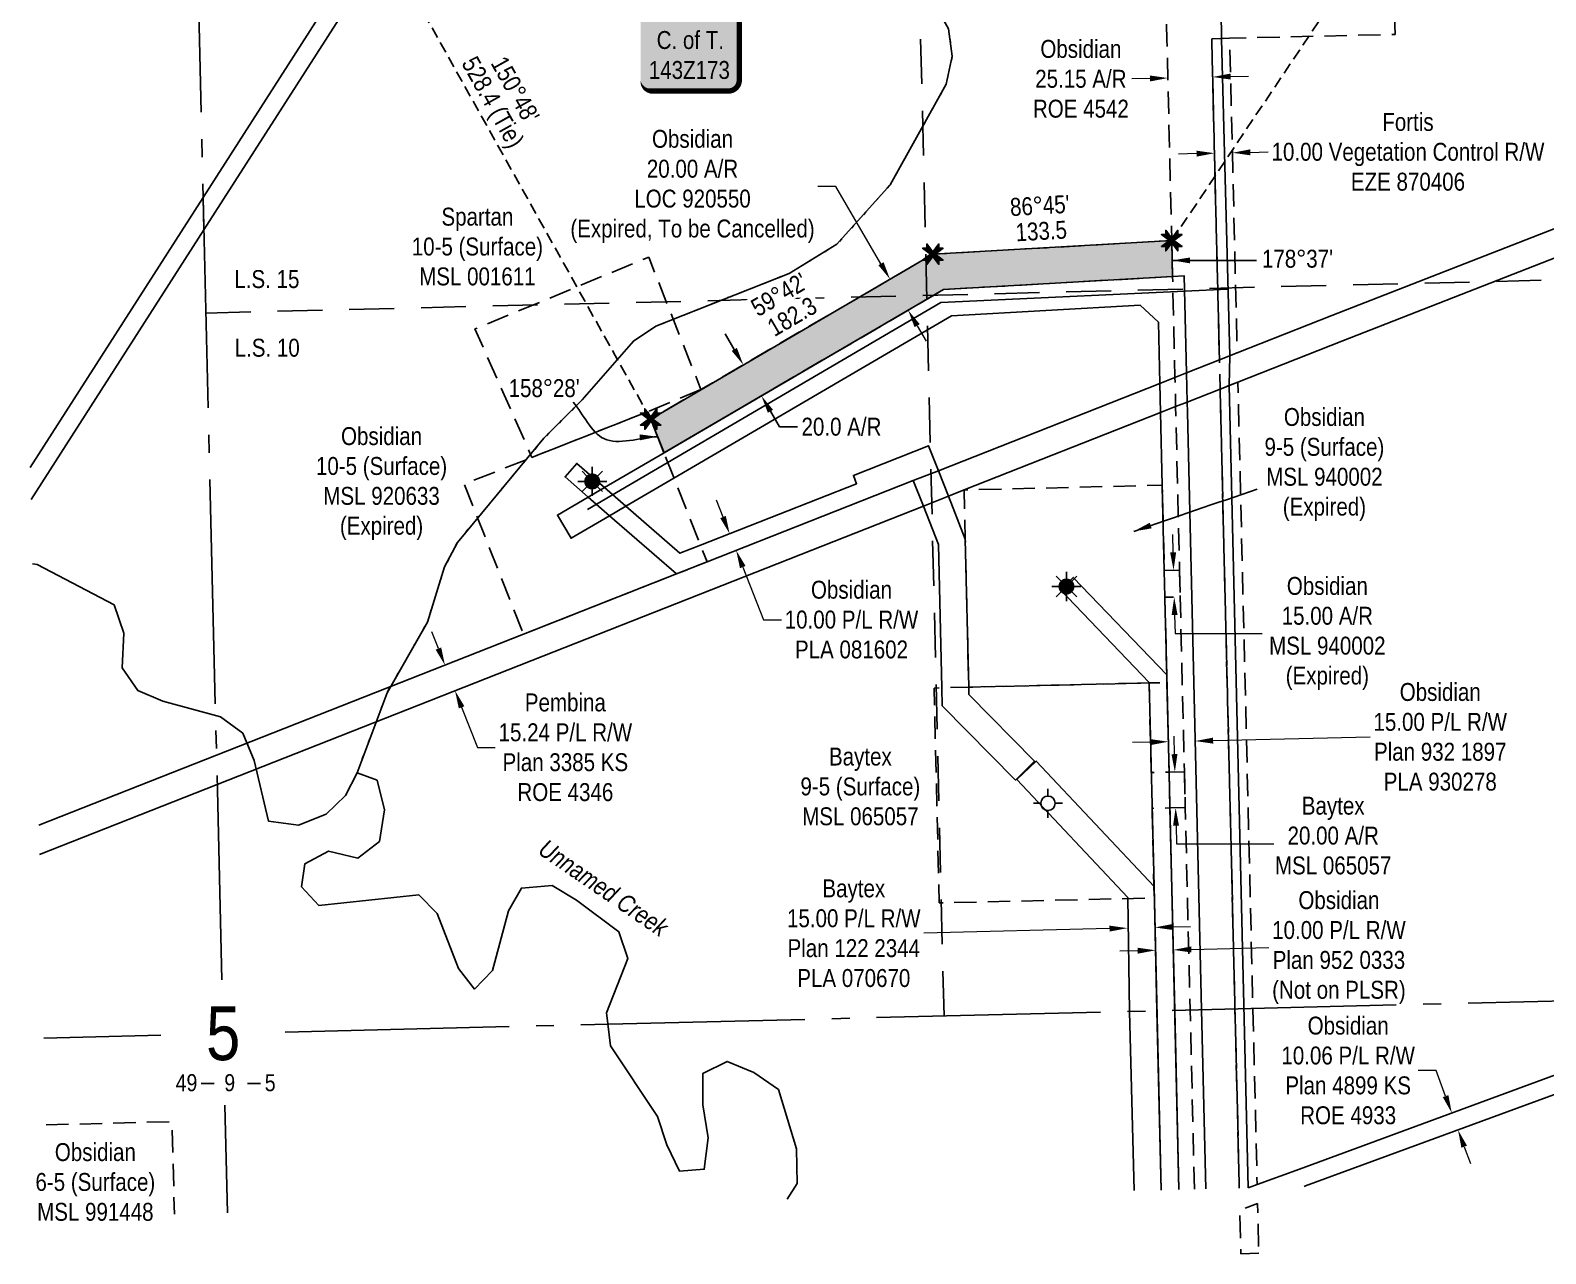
# Model space of a CAD drawing. Extents: x 614217 to 616191, y 5895747 to 5897672.
# Drawn here: x 614687 to 615532, y 5895747 to 5896429 of the extents above; entities that cross this region are included whole.
import ezdxf
from ezdxf.enums import TextEntityAlignment as Align

# ---------------------------------------------------------------- set-up
doc = ezdxf.new("R2010")
doc.units = 0
doc.header["$LTSCALE"] = 5
doc.header["$PDSIZE"] = 0.5
for name, pattern in [('foc-ACCESSROAD', [3.75, 2.5, -1.25]), ('foc-FLOWLINE', [3.75, 2.5, -1.25]), ('foc-LSD', [8, 5, -3]), ('foc-QUARTERLINE', [33, 25, -3, 2, -3]), ('foc-TIELINE', [1.875, 1.25, -0.625]), ('foc-WHEELTRACKS', [2, 0.4, -1.6])]:
    doc.linetypes.add(name, pattern=pattern)
doc.layers.get('Defpoints').update_dxf_attribs({"color": 9})
for name, color, linetype in [('10', 1, 'Continuous'), ('9', 3, 'Continuous'), ('AS-OWNER', 7, 'Continuous'), ('AS-POWER', 104, 'foc-POWER'), ('C-AR', 13, 'foc-ACCESSROAD'), ('C-RW', 13, 'Continuous'), ('C-WS', 13, 'foc-ACCESSROAD'), ('C-WS-S', 8, 'Continuous'), ('F-EZE', 190, 'foc-FLOWLINE'), ('F-RW', 190, 'Continuous'), ('F-WS', 190, 'foc-ACCESSROAD'), ('F-WS-S', 8, 'Continuous'), ('L-BD', 7, 'Continuous'), ('L-MON', 1, 'Continuous'), ('L-QSEC', 8, 'foc-QUARTERLINE'), ('L-SECLBL', 7, 'Continuous'), ('L-SECTION-LSD', 7, 'foc-LSD'), ('L-TIE', 7, 'foc-TIELINE'), ('P-PROPOSED', 10, 'Continuous'), ('P-PROPOSED-H', 21, 'Continuous'), ('P-TXT', 4, 'Continuous'), ('T-WATER', 160, 'Continuous'), ('T-WATER-P3', 160, 'foc-WHEELTRACKS')]:
    doc.layers.add(name, color=color, linetype=linetype)
for name, color, linetype, lineweight in [('C-AR-T', 13, 'Continuous', 9), ('C-RW-T', 13, 'Continuous', 9), ('C-WS-T', 13, 'Continuous', 9), ('F-AR-T', 190, 'Continuous', 9), ('F-EZE-T', 190, 'Continuous', 9), ('F-RW-T', 190, 'Continuous', 9), ('F-WS-T', 190, 'Continuous', 9)]:
    doc.layers.add(name, color=color, linetype=linetype, lineweight=lineweight)
doc.styles.add('100L', font='ARIALN.TTF', dxfattribs={"height": 11})
doc.styles.add('80', font='ARIALN.TTF', dxfattribs={"height": 10})
doc.styles.add('80CG', font='ARIALN.TTF', dxfattribs={"height": 10})
doc.styles.add('80L', font='ARIALN.TTF', dxfattribs={"height": 10})
doc.styles.add('foc-LtypeFont', font='ARIALN.TTF', dxfattribs={"height": 7.35})
doc.styles.add('SIMPLEX', font='ARIALN.TTF')
doc.styles.get("Standard").update_dxf_attribs({"font": 'ARIALN.TTF'})
doc.linetypes.add('foc-POWER', pattern='A,6,-1,["P",foc-LtypeFont,S=0.2,R=0,X=-0.625,Y=-0.75],-1.24,4', length=12.24)
doc.linetypes.add('foc-TOPO-flowdirection-NOLINE', pattern='A,0,[">",foc-LtypeFont,S=0.3,R=0,X=0,Y=-0.945],-20,[">",foc-LtypeFont,S=0.3,R=0,X=0,Y=-0.945],0', length=20)
doc.dimstyles.new('Compass 5 000', dxfattribs={"dimscale": 5, "dimtxt": 9, "dimasz": 2, "dimexe": 0.2, "dimexo": 0.0625, "dimgap": 0.5, "dimtad": 0, "dimtih": 1, "dimtoh": 1, "dimzin": 0, "dimdsep": 46, "dimtxsty": '80CG', "dimcen": 0.1, "dimse1": 1, "dimse2": 1, "dimclrd": 256, "dimclrt": 256, "dimaunit": 1, "dimadec": 4, "dimazin": 0, "dimtfac": 0.06, "dimtofl": 0, "dimtmove": 0, "dimatfit": 1, "dimfxl": 0.2, "dimtolj": 1, "dimtzin": 0, "dimlwd": -1, "dimarcsym": 0})

# ---------------------------------------------------------------- blocks, each defined once
blk = doc.blocks.new('L-SECLBL')
at = {"layer": '9', "color": 7}
for p, q in [((-5.08, -27.83), (-12.29, -27.83)), ((20.7, -27.83), (13.5, -27.83))]:
    blk.add_line(p, q, dxfattribs=at)
at = {"layer": '10', "color": 2, "style": 'SIMPLEX'}
blk.add_attdef('SEC', text='', height=30, dxfattribs=at).set_placement((0, 0), align=Align.MIDDLE)
at = {"layer": '10', "color": 5, "style": '80L'}
blk.add_attdef('TWP', text='', height=9.5, dxfattribs=at).set_placement((-14.43, -27.37), align=Align.MIDDLE_RIGHT)
blk.add_attdef('RGE', text='', height=9.5, dxfattribs=at).set_placement((3.62, -27.37), align=Align.MIDDLE_CENTER)
blk.add_attdef('MER', text='', height=9.5, dxfattribs=at).set_placement((23.17, -27.37), align=Align.MIDDLE_LEFT)
blk = doc.blocks.new('*D425')
at = {"layer": 'C-AR-T', "transparency": 16777216}
for p, q in [((615136.06, 5896341.99), (615126.06, 5896341.99)), ((615161.24, 5896298.85), (615136.06, 5896341.99)), ((615181.42, 5896264.29), (615186.47, 5896255.65))]:
    blk.add_line(p, q, dxfattribs=at)
for points in [[(615162.68, 5896299.69), (615159.8, 5896298.01), (615166.28, 5896290.22)], [(615182.86, 5896265.13), (615179.98, 5896263.45), (615176.38, 5896272.92)]]:
    blk.add_solid(points, dxfattribs=at)
at = {"layer": 'Defpoints', "color": 0, "transparency": 16777216}
for p in [(615166.28, 5896290.22), (615153.02, 5896282.47), (615163.12, 5896265.18)]:
    blk.add_point(p, dxfattribs=at)
at = {"layer": 'C-AR-T', "transparency": 16777216, "insert": (615056.12, 5896341.99), "char_height": 10, "attachment_point": 5, "style": '80CG'}
blk.add_mtext('\\A1;Obsidian\\P20.00 A/R\\PLOC 920550\\P(Expired, To be Cancelled)', dxfattribs=at)
blk = doc.blocks.new('GABD')
for p, q in [((-0.81, 0), (-1.62, 0)), ((0, 0.81), (0, 1.62)), ((1.62, 0), (0.81, 0)), ((0, -0.81), (0, -1.62))]:
    blk.add_line(p, q)
blk.add_circle((0, 0), 0.8)
blk = doc.blocks.new('GAS')
h = blk.add_hatch(color=255)
h.dxf.hatch_style = 1
edge = h.paths.add_edge_path()
edge.add_arc((0, 0), 0.9, 0, 360)
for p, q in [((-0.81, 0), (-1.62, 0)), ((-0.57, 0.57), (-1.14, 1.14)), ((0, 0.81), (0, 1.62)), ((0.57, 0.57), (1.14, 1.14)), ((1.62, 0), (0.81, 0)), ((-0.57, -0.57), (-1.14, -1.14)), ((0, -0.81), (0, -1.62)), ((1.14, -1.14), (0.57, -0.57))]:
    blk.add_line(p, q)
blk.add_circle((0, 0), 0.8)
blk = doc.blocks.new('*D427')
at = {"layer": 'Defpoints', "color": 0, "transparency": 16777216}
for p in [(615357.26, 5896360.72), (615347.44, 5896352.45), (615357.45, 5896352.69)]:
    blk.add_point(p, dxfattribs=at)
at = {"layer": 'F-EZE-T', "transparency": 16777216}
for p, q in [((615337.26, 5896360.24), (615327.26, 5896360)), ((615367.25, 5896360.96), (615377.25, 5896361.2))]:
    blk.add_line(p, q, dxfattribs=at)
for points in [[(615337.22, 5896361.91), (615337.3, 5896358.58), (615347.25, 5896360.48)], [(615367.21, 5896362.63), (615367.29, 5896359.3), (615357.26, 5896360.72)]]:
    blk.add_solid(points, dxfattribs=at)
at = {"layer": 'F-EZE-T', "transparency": 16777216, "insert": (615455.18, 5896361.2), "char_height": 10, "attachment_point": 5, "style": '80CG'}
blk.add_mtext('\\A1;Fortis\\P10.00 Vegetation Control R/W\\PEZE 870406', dxfattribs=at)
blk = doc.blocks.new('*D429')
at = {"layer": 'Defpoints', "color": 0, "transparency": 16777216}
for p in [(615298.69, 5895928.26), (615299.22, 5895907.67), (615314.5, 5895908.06)]:
    blk.add_point(p, dxfattribs=at)
at = {"layer": 'F-RW-T', "transparency": 16777216}
for p, q in [((615288.7, 5895928.01), (615185.17, 5895925.37)), ((615323.97, 5895928.91), (615333.97, 5895929.16))]:
    blk.add_line(p, q, dxfattribs=at)
for points in [[(615288.65, 5895929.67), (615288.74, 5895926.34), (615298.69, 5895928.26)], [(615323.93, 5895930.57), (615324.02, 5895927.24), (615313.98, 5895928.65)]]:
    blk.add_solid(points, dxfattribs=at)
at = {"layer": 'F-RW-T', "transparency": 16777216, "insert": (615146.08, 5895925.37), "char_height": 10, "attachment_point": 5, "style": '80CG'}
blk.add_mtext('\\A1;Baytex\\P15.00 P/L R/W\\PPlan 122 2344\\PPLA 070670', dxfattribs=at)
blk = doc.blocks.new('*D431')
at = {"layer": 'C-RW-T', "transparency": 16777216}
for p, q in [((615073.15, 5896157.56), (615069.49, 5896166.87)), ((615084.14, 5896129.64), (615095.7, 5896100.29)), ((615095.7, 5896100.29), (615105.7, 5896100.29))]:
    blk.add_line(p, q, dxfattribs=at)
for points in [[(615074.7, 5896158.17), (615071.6, 5896156.95), (615076.81, 5896148.26)], [(615085.69, 5896130.25), (615082.59, 5896129.03), (615080.48, 5896138.95)]]:
    blk.add_solid(points, dxfattribs=at)
at = {"layer": 'Defpoints', "color": 0, "transparency": 16777216}
for p in [(615107.98, 5896160.53), (615111.65, 5896151.22), (615080.48, 5896138.95)]:
    blk.add_point(p, dxfattribs=at)
at = {"layer": 'C-RW-T', "transparency": 16777216, "insert": (615144.79, 5896100.29), "char_height": 10, "attachment_point": 5, "style": '80CG'}
blk.add_mtext('\\A1;Obsidian\\P10.00 P/L R/W\\PPLA 081602', dxfattribs=at)
blk = doc.blocks.new('*D432')
at = {"layer": 'Defpoints', "color": 0, "transparency": 16777216}
for p in [(614923.64, 5896060.72), (614865.24, 5896054.08), (614870.83, 5896039.9)]:
    blk.add_point(p, dxfattribs=at)
at = {"layer": 'F-RW-T', "transparency": 16777216}
for p, q in [((614914.39, 5896084.2), (614910.72, 5896093.51)), ((614927.31, 5896051.42), (614936.12, 5896029.08)), ((614936.12, 5896029.08), (614946.12, 5896029.08))]:
    blk.add_line(p, q, dxfattribs=at)
for points in [[(614915.94, 5896084.81), (614912.84, 5896083.59), (614918.06, 5896074.9)], [(614928.86, 5896052.03), (614925.76, 5896050.8), (614923.64, 5896060.72)]]:
    blk.add_solid(points, dxfattribs=at)
at = {"layer": 'F-RW-T', "transparency": 16777216, "insert": (614985.2, 5896029.08), "char_height": 10, "attachment_point": 5, "style": '80CG'}
blk.add_mtext('\\A1;Pembina\\P15.24 P/L R/W\\PPlan 3385 KS\\PROE 4346', dxfattribs=at)
blk = doc.blocks.new('*D433')
at = {"layer": 'C-WS-T', "transparency": 16777216}
for p, q in [((615311.24, 5896402.16), (615301.24, 5896401.92)), ((615356.23, 5896403.24), (615366.23, 5896403.48))]:
    blk.add_line(p, q, dxfattribs=at)
for points in [[(615311.2, 5896403.83), (615311.28, 5896400.5), (615321.23, 5896402.4)], [(615356.19, 5896404.9), (615356.27, 5896401.57), (615346.23, 5896403)]]:
    blk.add_solid(points, dxfattribs=at)
at = {"layer": 'Defpoints', "color": 0, "transparency": 16777216}
for p in [(615321.2, 5896403.92), (615321.23, 5896402.4), (615346.2, 5896404.52)]:
    blk.add_point(p, dxfattribs=at)
at = {"layer": 'C-WS-T', "transparency": 16777216, "insert": (615272.74, 5896401.92), "char_height": 10, "attachment_point": 5, "style": '80CG'}
blk.add_mtext('\\A1;Obsidian\\P25.15 A/R\\PROE 4542', dxfattribs=at)
blk = doc.blocks.new('*D434')
at = {"layer": 'C-WS-T', "transparency": 16777216}
for p, q in [((615470.92, 5895848.83), (615460.92, 5895848.83)), ((615476.17, 5895834.55), (615470.92, 5895848.83)), ((615486.54, 5895806.34), (615489.99, 5895796.96))]:
    blk.add_line(p, q, dxfattribs=at)
for points in [[(615477.73, 5895835.13), (615474.61, 5895833.98), (615479.62, 5895825.17)], [(615488.11, 5895806.92), (615484.98, 5895805.77), (615483.09, 5895815.73)]]:
    blk.add_solid(points, dxfattribs=at)
at = {"layer": 'Defpoints', "color": 0, "transparency": 16777216}
for p in [(615493.35, 5895830.22), (615479.62, 5895825.17), (615496.82, 5895820.78)]:
    blk.add_point(p, dxfattribs=at)
at = {"layer": 'C-WS-T', "transparency": 16777216, "insert": (615421.83, 5895848.83), "char_height": 10, "attachment_point": 5, "style": '80CG'}
blk.add_mtext('\\A1;Obsidian\\P10.06 P/L R/W\\PPlan 4899 KS\\PROE 4933', dxfattribs=at)
blk = doc.blocks.new('*D438')
at = {"layer": 'C-RW-T', "transparency": 16777216}
for p, q in [((615311.52, 5896032.02), (615301.52, 5896031.78)), ((615346.51, 5896032.84), (615434.09, 5896034.91))]:
    blk.add_line(p, q, dxfattribs=at)
for points in [[(615311.48, 5896033.68), (615311.56, 5896030.35), (615321.51, 5896032.25)], [(615346.47, 5896034.51), (615346.54, 5896031.18), (615336.51, 5896032.61)]]:
    blk.add_solid(points, dxfattribs=at)
at = {"layer": 'Defpoints', "color": 0, "transparency": 16777216}
for p in [(615321.2, 5896045.45), (615336.2, 5896045.8), (615336.51, 5896032.61)]:
    blk.add_point(p, dxfattribs=at)
at = {"layer": 'C-RW-T', "transparency": 16777216, "insert": (615473.18, 5896034.91), "char_height": 10, "attachment_point": 5, "style": '80CG'}
blk.add_mtext('\\A1;Obsidian\\P15.00 P/L R/W\\PPlan 932 1897\\PPLA 930278', dxfattribs=at)
blk = doc.blocks.new('TEMP')
h = blk.add_hatch(color=255)
h.dxf.hatch_style = 1
h.paths.add_polyline_path([(0, 0.25), (-0.67, 1.15), (-0.67, 0.67), (-1.15, 0.67), (-0.25, 0), (-1.15, -0.67), (-0.67, -0.67), (-0.67, -1.15), (0, -0.25), (0.67, -1.15), (0.67, -0.67), (1.15, -0.67), (0.25, 0), (1.15, 0.67), (0.67, 0.67), (0.67, 1.15)])
h.paths.add_polyline_path([(0.57, 0.85), (0.57, 0.57), (0.85, 0.57), (0.08, 0), (0.85, -0.57), (0.57, -0.57), (0.57, -0.85), (0, -0.08), (-0.57, -0.85), (-0.57, -0.57), (-0.85, -0.57), (-0.08, 0), (-0.85, 0.57), (-0.57, 0.57), (-0.57, 0.85), (0, 0.08)], flags=16)
h = blk.add_hatch(color=1)
h.dxf.hatch_style = 1
h.paths.add_polyline_path([(0, 0.08), (-0.57, 0.85), (-0.57, 0.57), (-0.85, 0.57), (-0.08, 0), (-0.85, -0.57), (-0.57, -0.57), (-0.57, -0.85), (0, -0.08), (0.57, -0.85), (0.57, -0.57), (0.85, -0.57), (0.08, 0), (0.85, 0.57), (0.57, 0.57), (0.57, 0.85)])
at = {"color": 1}
for p, q in [((-0.08, 0), (0.08, 0)), ((0, 0.08), (0, -0.08))]:
    blk.add_line(p, q, dxfattribs=at)
at = {"color": 255, "flags": 128}
blk.add_lwpolyline([(-0.25, 0), (-1.15, 0.67), (-0.67, 0.67), (-0.67, 1.15), (0, 0.25), (0.67, 1.15), (0.67, 0.67), (1.15, 0.67), (0.25, 0), (1.15, -0.67), (0.67, -0.67), (0.67, -1.15), (0, -0.25), (-0.67, -1.15), (-0.67, -0.67), (-1.15, -0.67)], close=True, dxfattribs=at)
at = {"color": 1, "flags": 128}
blk.add_lwpolyline([(-0.08, 0), (-0.85, 0.57), (-0.57, 0.57), (-0.57, 0.85), (0, 0.08), (0.57, 0.85), (0.57, 0.57), (0.85, 0.57), (0.08, 0), (0.85, -0.57), (0.57, -0.57), (0.57, -0.85), (0, -0.08), (-0.57, -0.85), (-0.57, -0.57), (-0.85, -0.57)], close=True, dxfattribs=at)
blk = doc.blocks.new('*D439')
at = {"layer": 'Defpoints', "color": 0, "transparency": 16777216}
for p in [(615084.78, 5896242.59), (615094.56, 5896225.15), (615094.87, 5896225.33)]:
    blk.add_point(p, dxfattribs=at)
at = {"layer": 'P-TXT', "transparency": 16777216}
for p, q in [((615079.43, 5896251.04), (615074.38, 5896259.68)), ((615099.6, 5896216.51), (615104.65, 5896207.88)), ((615104.65, 5896207.88), (615114.65, 5896207.88))]:
    blk.add_line(p, q, dxfattribs=at)
for points in [[(615080.87, 5896251.88), (615077.99, 5896250.2), (615084.47, 5896242.41)], [(615101.04, 5896217.35), (615098.16, 5896215.67), (615094.56, 5896225.15)]]:
    blk.add_solid(points, dxfattribs=at)
at = {"layer": 'P-TXT', "transparency": 16777216, "insert": (615139.2, 5896207.88), "char_height": 10, "attachment_point": 5, "style": '80CG'}
blk.add_mtext('\\A1;20.0 A/R', dxfattribs=at)
blk = doc.blocks.new('*D440')
at = {"layer": 'C-RW-T', "transparency": 16777216}
for p, q in [((615304.41, 5895915.67), (615294.41, 5895915.44)), ((615334.31, 5895916.37), (615377.59, 5895917.38))]:
    blk.add_line(p, q, dxfattribs=at)
for points in [[(615304.37, 5895917.34), (615304.45, 5895914.01), (615314.41, 5895915.91)], [(615334.27, 5895918.04), (615334.35, 5895914.7), (615324.31, 5895916.14)]]:
    blk.add_solid(points, dxfattribs=at)
at = {"layer": 'Defpoints', "color": 0, "transparency": 16777216}
for p in [(615324.31, 5895916.14), (615314.63, 5895906.42), (615324.53, 5895906.65)]:
    blk.add_point(p, dxfattribs=at)
at = {"layer": 'C-RW-T', "transparency": 16777216, "insert": (615416.67, 5895917.38), "char_height": 10, "attachment_point": 5, "style": '80CG'}
blk.add_mtext('\\A1;Obsidian\\P10.00 P/L R/W\\PPlan 952 0333\\P(Not on PLSR)', dxfattribs=at)
blk = doc.blocks.new('*U455')
h = blk.add_hatch(color=255)
edge = h.paths.add_edge_path()
edge.add_line((-21.5, -28.5), (21.5, -28.5))
edge.add_arc((21.5, -22.5), 6, 270, 360)
edge.add_line((27.5, -22.5), (27.5, 21))
edge.add_arc((21.5, 21), 6, 0, 90)
edge.add_line((21.5, 27), (-21.5, 27))
edge.add_arc((-21.5, 21), 6, 90, 180)
edge.add_line((-27.5, 21), (-27.5, -22.5))
edge.add_arc((-21.5, -22.5), 6, 180, 270)
at = {"color": 14, "flags": 128}
blk.add_lwpolyline([(-21.5, -28.5, 3, 3, 0), (21.5, -28.5, 3, 3, 0.414214), (27.5, -22.5, 3, 3, 0), (27.5, 21, 3, 0, 0.414214), (21.5, 27, 0, 0, 0), (-21.5, 27, 0, 0, 0.414214), (-27.5, 21, 0, 0, 0), (-27.5, -22.5, 0, 3, 0.414214)], format="xyseb", close=True, dxfattribs=at)
at = {"color": 14, "style": '80'}
blk.add_attdef('ENTER_TEXT_001', (-26.85, -4.92), '', height=10, dxfattribs=at)

msp = doc.modelspace()

# ---------------------------------------------------------------- hatches: boundary and pattern name
at = {"layer": 'P-PROPOSED-H'}
h = msp.add_hatch(color=256, dxfattribs=at)
h.dxf.hatch_style = 1
h.paths.add_polyline_path([(615323.882, 5896291.729), (615323.401, 5896311.726), (615190.175, 5896304.167), (615032.79, 5896212.212), (615040.215, 5896193.396), (615196.109, 5896284.479)])

# ---------------------------------------------------------------- linework, layer by layer
at = {"layer": 'AS-POWER', "flags": 128}
for points in [[(615366.001, 5895783.395), (615355.488, 5896230.939), (615355.738, 5896247.412), (615351.114, 5896424.311), (615349.711, 5896547.96), (615372.918, 5896662.942)], [(614997.566, 5896161.803), (615194.601, 5896277.28), (615354.766, 5896284.593)]]:
    msp.add_lwpolyline(points, dxfattribs=at)
at = {"layer": 'C-AR', "flags": 128}
msp.add_lwpolyline([(615323.882, 5896291.71), (615196.114, 5896284.46), (615040.223, 5896193.377), (615032.79, 5896212.212), (615060.825, 5896228.647), (615190.175, 5896304.167), (615323.401, 5896311.726), (615323.882, 5896291.71)], close=True, dxfattribs=at)
at = {"layer": 'C-RW'}
for points in [[(614686.759, 5896185.211), (614783.177, 5896335.725), (614983.504, 5896648.443), (614990.017, 5896658.61), (614998.561, 5896671.948), (614999.442, 5896673.322), (615002.977, 5896678.842), (615011.561, 5896692.285), (615012.431, 5896693.648), (615023.284, 5896710.644), (615067.873, 5896780.478)], [(615079.992, 5896780.776), (615031.752, 5896705.226), (615024.548, 5896693.946), (615023.678, 5896692.582), (615015.094, 5896679.138), (615011.543, 5896673.607), (615010.672, 5896672.245), (615002.144, 5896658.906), (614995.631, 5896648.739), (614783.608, 5896317.76), (614687.19, 5896167.245)], [(614686.759, 5896185.211), (614783.177, 5896335.725), (614783.608, 5896317.76), (614687.19, 5896167.245)], [(615327.418, 5895782.45), (615325.057, 5895882.406), (615322.391, 5895995.286), (615321.919, 5896015.253), (615320.731, 5896065.253), (615320.637, 5896069.215), (615319.63, 5896111.868), (615319.609, 5896112.775), (615319.255, 5896127.779), (615318.154, 5896174.394), (615318.133, 5896175.301), (615317.18, 5896215.839), (615316.798, 5896232.063), (615315.99, 5896266.244), (615305.781, 5896275.665), (615200.564, 5896269.695), (615045.792, 5896179.265), (615018.963, 5896163.59), (615009.844, 5896158.262), (614988.345, 5896145.702), (614980.782, 5896158.648), (614997.912, 5896168.656), (615007.031, 5896173.984), (615040.223, 5896193.376), (615196.114, 5896284.46), (615323.882, 5896291.71), (615330.378, 5896292.079), (615331.657, 5896237.92), (615332.041, 5896221.697), (615332.173, 5896216.097), (615340.048, 5895882.774), (615342.409, 5895782.817)], [(615317.478, 5895782.206), (615313.594, 5895951.513), (615310.915, 5896065.258), (615261.283, 5896116.943), (615268.491, 5896123.865), (615320.743, 5896069.451), (615327.422, 5895782.45)], [(615366.041, 5895783.396), (615371.048, 5895785.238), (615394.608, 5895793.902), (615598.955, 5895869.049), (615599.209, 5895858.429), (615398.038, 5895784.45), (615397.248, 5895784.16)]]:
    msp.add_lwpolyline(points, dxfattribs=at)
for points in [[(614995.631, 5896648.739), (614783.609, 5896317.76), (614783.177, 5896335.725), (614983.504, 5896648.443), (614990.017, 5896658.61), (614998.561, 5896671.948), (614999.442, 5896673.322), (615002.977, 5896678.842), (615015.094, 5896679.138), (615011.543, 5896673.607), (615010.672, 5896672.245), (615002.144, 5896658.906), (614995.631, 5896648.739)], [(615193.247, 5896183.357), (615198.831, 5896169.183), (615208.25, 5896145.273), (615210.188, 5896062.652), (615210.305, 5896058.499), (615246.914, 5896021.335), (615236.221, 5896010.802), (615195.44, 5896052.2), (615195.201, 5896062.3), (615193.307, 5896142.251), (615184.867, 5896163.679), (615179.284, 5896177.852), (615064.226, 5896132.548), (615047.105, 5896125.801), (615009.844, 5896158.262), (614997.912, 5896168.656), (614984.998, 5896179.907), (614991.571, 5896187.452), (615007.031, 5896173.984), (615018.963, 5896163.59), (615049.095, 5896137.339), (615060.556, 5896141.852), (615147.667, 5896176.157), (615145.836, 5896180.813), (615187.748, 5896197.317), (615193.247, 5896183.357)]]:
    msp.add_lwpolyline(points, close=True, dxfattribs=at)
at = {"layer": 'C-WS', "flags": 128}
for points in [[(615336.086, 5895782.662), (615333.678, 5895882.617), (615330.96, 5895995.473), (615330.483, 5896015.422), (615328.144, 5896112.976), (615327.785, 5896127.98), (615325.609, 5896219.161), (615325.226, 5896235.39), (615323.882, 5896291.71), (615323.401, 5896311.726), (615320.726, 5896423.719), (615319.837, 5896460.798), (615317.675, 5896550.977), (615323.718, 5896551.121), (615343.589, 5896551.598), (615355.897, 5896551.893), (615444.933, 5896554.027), (615447.983, 5896426.769), (615355.725, 5896424.558), (615345.722, 5896424.318), (615350.017, 5896245.157), (615350.405, 5896228.936), (615358.69, 5895883.23), (615361.095, 5895783.275)], [(614695.554, 5895818.532), (614765.816, 5895820.332), (614767.119, 5895768.728)]]:
    msp.add_lwpolyline(points, dxfattribs=at)
for points in [[(615047.105, 5896125.801), (614961.845, 5896092.169), (614928.791, 5896175.917), (614966.568, 5896190.827), (615031.168, 5896216.321), (615032.79, 5896212.212), (615040.223, 5896193.377), (615045.792, 5896179.265), (615060.556, 5896141.852), (615064.226, 5896132.548), (615047.105, 5896125.801)], [(615327.785, 5896127.98), (615328.144, 5896112.976), (615319.601, 5896112.774), (615319.622, 5896111.867), (615320.63, 5896069.215), (615320.724, 5896065.253), (615310.813, 5896065.019), (615210.188, 5896062.652), (615208.25, 5896145.273), (615207.575, 5896172.639), (615318.124, 5896175.301), (615318.145, 5896174.394), (615319.246, 5896127.779), (615327.785, 5896127.98)]]:
    msp.add_lwpolyline(points, close=True, dxfattribs=at)
at = {"layer": 'C-WS-T'}
msp.add_line((615324.194, 5896137.895), (615323.958, 5896147.888), dxfattribs=at)
msp.add_lwpolyline([(615325.021, 5896102.904), (615325.264, 5896092.646), (615373.882, 5896092.646)], dxfattribs=at)
for points in [[(615325.86, 5896137.934), (615322.529, 5896137.855), (615324.431, 5896127.901)], [(615326.687, 5896102.943), (615323.356, 5896102.864), (615324.785, 5896112.897)]]:
    msp.add_solid(points, dxfattribs=at)
at = {"layer": 'F-AR-T'}
msp.add_line((615324.947, 5896025.308), (615324.73, 5896035.302), dxfattribs=at)
msp.add_lwpolyline([(615325.814, 5895985.362), (615326.031, 5895975.368), (615380.327, 5895975.368)], dxfattribs=at)
for points in [[(615326.612, 5896025.345), (615323.281, 5896025.272), (615325.164, 5896015.315)], [(615327.48, 5895985.398), (615324.149, 5895985.326), (615325.597, 5895995.356)]]:
    msp.add_solid(points, dxfattribs=at)
at = {"layer": 'F-EZE', "flags": 128}
for points in [[(615359.932, 5896249.065), (615350.017, 5896245.157), (615345.722, 5896424.318), (615355.725, 5896424.558), (615359.932, 5896249.065)], [(615371.967, 5895746.921), (615361.963, 5895746.682), (615361.381, 5895770.97), (615371.302, 5895774.619), (615371.967, 5895746.921)]]:
    msp.add_lwpolyline(points, close=True, dxfattribs=at)
msp.add_lwpolyline([(615361.093, 5895783.274), (615358.69, 5895883.231), (615350.405, 5896228.936), (615360.321, 5896232.843), (615368.694, 5895883.476), (615371.048, 5895785.238), (615366.04, 5895783.396)], dxfattribs=at)
at = {"layer": 'F-RW'}
for points in [[(614691.546, 5895985.612), (614790.638, 5896024.67), (614961.845, 5896092.169), (615047.105, 5896125.801), (615064.226, 5896132.548), (615179.284, 5896177.852), (615193.247, 5896183.357), (615316.798, 5896232.063), (615325.226, 5896235.39), (615331.657, 5896237.92), (615350.017, 5896245.157), (615359.932, 5896249.065), (615412.8, 5896269.903), (615587.713, 5896338.132)], [(615588.101, 5896321.931), (615418.363, 5896255.721), (615360.321, 5896232.843), (615350.405, 5896228.936), (615332.041, 5896221.697), (615325.609, 5896219.161), (615317.18, 5896215.839), (615207.575, 5896172.639), (615198.831, 5896169.183), (615184.867, 5896163.679), (614791.027, 5896008.449), (614691.935, 5895969.391)], [(615302.425, 5895781.838), (615299.878, 5895881.788), (615298.848, 5895945.356), (615237.005, 5896011.235), (615247.875, 5896021.454), (615313.594, 5895951.513), (615315.119, 5895882.162), (615317.472, 5895782.206)]]:
    msp.add_lwpolyline(points, dxfattribs=at)
at = {"layer": 'F-WS', "flags": 128}
for points in [[(615060.825, 5896228.647), (615031.168, 5896216.321), (614966.568, 5896190.827), (614934.795, 5896262.438), (615031.673, 5896302.539), (615060.825, 5896228.647)], [(615330.483, 5896015.422), (615330.96, 5895995.473), (615322.391, 5895995.286), (615312.451, 5895995.071), (615313.621, 5895945.095), (615292.793, 5895944.609), (615193.696, 5895942.295), (615190.878, 5896062.198), (615195.201, 5896062.3), (615210.188, 5896062.652), (615310.813, 5896065.019), (615311.983, 5896015.058), (615321.919, 5896015.253), (615330.483, 5896015.422)]]:
    msp.add_lwpolyline(points, close=True, dxfattribs=at)
at = {"layer": 'L-QSEC'}
for p, q in [((614775.081, 5896673.264), (614793.642, 5895899.416)), ((614828.87, 5895870.269), (615598.474, 5895889.117)), ((614694.392, 5895866.975), (614759.608, 5895868.572)), ((614795.32, 5895829.437), (614796.759, 5895769.454))]:
    msp.add_line(p, q, dxfattribs=at)
at = {"layer": 'L-SECTION-LSD'}
for p, q in [((615196.417, 5895879.27), (615177.144, 5896683.128)), ((614784.721, 5896271.344), (615588.84, 5896291.055))]:
    msp.add_line(p, q, dxfattribs=at)
at = {"layer": 'L-TIE'}
for p, q in [((615323.401, 5896311.726), (615579.207, 5896692.992)), ((615032.79, 5896212.212), (614775.081, 5896673.264))]:
    msp.add_line(p, q, dxfattribs=at)
at = {"layer": 'P-PROPOSED', "flags": 128}
msp.add_lwpolyline([(615323.882, 5896291.729), (615323.401, 5896311.726), (615190.175, 5896304.167), (615032.79, 5896212.212), (615040.215, 5896193.396), (615196.109, 5896284.479)], close=True, dxfattribs=at)
at = {"layer": 'T-WATER', "flags": 128}
for points in [[(614688.05, 5896131.362), (614690.671, 5896131.047), (614733.442, 5896108.582), (614738.846, 5896092.777), (614737.918, 5896073.508), (614746.686, 5896060.837), (614760.618, 5896054.931), (614792.923, 5896046.16), (614805.342, 5896036.991), (614811.623, 5896021.745), (614819.699, 5895987.847), (614836.442, 5895985.655), (614851.868, 5895991.882), (614862.584, 5896002.32), (614869.01, 5896014.839)], [(614869.01, 5896014.839), (614880.208, 5896010.755), (614884.382, 5895994.258), (614881.559, 5895976.662), (614869.502, 5895967.255), (614853.006, 5895971.186), (614839.927, 5895964.131), (614838.039, 5895951.27), (614847.753, 5895940.89), (614903.453, 5895946.919), (614913.767, 5895936.377), (614925.558, 5895905.807), (614934.532, 5895894.273), (614944.596, 5895904.633), (614953.455, 5895937.891), (614960.71, 5895950.611), (614977.766, 5895952), (614991.465, 5895943.882), (615015.032, 5895926.221), (615020.112, 5895911.358), (615008.066, 5895881.103), (615010.391, 5895862.645), (615036.676, 5895823.263), (615041.726, 5895807.384), (615048.944, 5895792.702), (615062.674, 5895793.76), (615064.902, 5895811.338), (615061.806, 5895829.654), (615061.891, 5895847.23), (615075.517, 5895853.879), (615090.349, 5895847.758), (615104.15, 5895838.211), (615114.106, 5895805.205), (615114.49, 5895785.915), (615108.921, 5895777.099)]]:
    msp.add_lwpolyline(points, dxfattribs=at)
at = {"layer": 'T-WATER', "linetype": 'foc-TOPO-flowdirection-NOLINE', "flags": 128}
for points in [[(614688.05, 5896131.362), (614690.671, 5896131.047), (614733.442, 5896108.582), (614738.846, 5896092.777), (614737.918, 5896073.508), (614746.686, 5896060.837), (614760.618, 5896054.931), (614792.923, 5896046.16), (614805.342, 5896036.991), (614811.623, 5896021.745), (614819.699, 5895987.847), (614836.442, 5895985.655), (614851.868, 5895991.882), (614862.584, 5896002.32), (614869.01, 5896014.839)], [(614869.01, 5896014.839), (614880.208, 5896010.755), (614884.382, 5895994.258), (614881.559, 5895976.662), (614869.502, 5895967.255), (614853.006, 5895971.186), (614839.927, 5895964.131), (614838.039, 5895951.27), (614847.753, 5895940.89), (614903.453, 5895946.919), (614913.767, 5895936.377), (614925.558, 5895905.807), (614934.532, 5895894.273), (614944.596, 5895904.633), (614953.455, 5895937.891), (614960.71, 5895950.611), (614977.766, 5895952), (614991.465, 5895943.882), (615015.032, 5895926.221), (615020.112, 5895911.358), (615008.066, 5895881.103), (615010.391, 5895862.645), (615036.676, 5895823.263), (615041.726, 5895807.384), (615048.944, 5895792.702), (615062.674, 5895793.76), (615064.902, 5895811.338), (615061.806, 5895829.654), (615061.891, 5895847.23), (615075.517, 5895853.879), (615090.349, 5895847.758), (615104.15, 5895838.211), (615114.106, 5895805.205), (615114.49, 5895785.915), (615108.921, 5895777.099)]]:
    msp.add_lwpolyline(points, dxfattribs=at)
at = {"layer": 'T-WATER-P3', "linetype": 'foc-TOPO-flowdirection-NOLINE', "flags": 128}
msp.add_lwpolyline([(615192.692, 5896783.541), (615190.531, 5896772.667), (615172.94, 5896707.824), (615171.698, 5896668.711), (615167.272, 5896632.484), (615168.59, 5896613.818), (615178.923, 5896580.165), (615181.142, 5896561.228), (615174.109, 5896508.187), (615174.962, 5896489.15), (615178.494, 5896472.155), (615184.008, 5896456.709), (615198.909, 5896429.802), (615201.02, 5896414.614), (615197.661, 5896399.029), (615166.414, 5896342.899), (615136.703, 5896309.689), (615110.074, 5896293.425), (615035.576, 5896263.976), (615023.133, 5896255.572), (614994.539, 5896222.872), (614973.241, 5896201.461), (614924.953, 5896143.406), (614917.846, 5896129.736), (614908.318, 5896098.96), (614885.757, 5896059.584), (614869.01, 5896014.839)], dxfattribs=at)
at = {"layer": 'T-WATER-P3', "flags": 128}
msp.add_lwpolyline([(615192.692, 5896783.541), (615190.531, 5896772.667), (615172.94, 5896707.824), (615171.698, 5896668.711), (615167.272, 5896632.484), (615168.59, 5896613.818), (615178.923, 5896580.165), (615181.142, 5896561.228), (615174.109, 5896508.187), (615174.962, 5896489.15), (615178.494, 5896472.155), (615184.008, 5896456.709), (615198.909, 5896429.802), (615201.02, 5896414.614), (615197.661, 5896399.029), (615166.414, 5896342.899), (615136.703, 5896309.689), (615110.074, 5896293.425), (615035.576, 5896263.976), (615023.133, 5896255.572), (614994.539, 5896222.872), (614973.241, 5896201.461), (614924.953, 5896143.406), (614917.846, 5896129.736), (614908.318, 5896098.96), (614885.757, 5896059.584), (614869.01, 5896014.839)], dxfattribs=at)

# ---------------------------------------------------------------- block references
at = {"layer": 'AS-OWNER'}
ref = msp.add_blockref('*U455', (615054.695, 5896423.684), dxfattribs=dict(at, xscale=0.999995048098221, yscale=0.999995048098221, zscale=0.999995048098221))
ref.add_attrib('ENTER_TEXT_001', 'CROWN', (615032.635, 5896435.457), dxfattribs={"layer": '0', "color": 14, "height": 10, "style": '80'})
ref.add_attrib('ENTER_TEXT_002', 'C. of T.', (615036.131, 5896418.613), dxfattribs={"layer": '0', "color": 14, "height": 10, "style": '80'})
ref.add_attrib('ENTER_TEXT_003', '143Z173', (615031.741, 5896401.905), dxfattribs={"layer": '0', "color": 14, "height": 10, "style": '80'})
at = {"layer": 'C-WS-S', "xscale": 4.998104999999993, "yscale": 4.998104999999993, "zscale": 4.998104999999993}
for p in [(615000.177, 5896177.403), (615264.692, 5896118.805)]:
    msp.add_blockref('GAS', p, dxfattribs=at)
at = {"layer": 'F-WS-S', "xscale": 4.998104999999993, "yscale": 4.998104999999993, "zscale": 4.998104999999993}
msp.add_blockref('GABD', (615254.391, 5895997.909), dxfattribs=at)
at = {"layer": 'L-MON', "xscale": 4.998104999999996, "yscale": 4.998104999999996, "zscale": 4.998104999999996}
for p in [(615323.401, 5896311.726), (615190.175, 5896304.167), (615032.79, 5896212.212)]:
    msp.add_blockref('TEMP', p, dxfattribs=at)
at = {"layer": 'L-SECLBL', "color": 3}
msp.add_blockref('L-SECLBL', (614794.361, 5895869.423), dxfattribs=at).add_auto_attribs({'SEC': '5', 'TWP': '49', 'RGE': '9', 'MER': '5'})

# ---------------------------------------------------------------- texts
at = {"layer": 'C-WS-T', "char_height": 9.99621, "attachment_point": 5, "style": '80CG'}
for s, insert in [('\\A1;Obsidian\\P9-5 (Surface)\\PMSL 940002\\P(Expired)', (615408.572, 5896186.864)), ('\\A1;Obsidian\\P10-5 (Surface)\\PMSL 920633\\P(Expired)', (614882.676, 5896176.194)), ('\\A1;Obsidian\\P15.00 A/R\\PMSL 940002\\P(Expired)', (615410.208, 5896092.646)), ('\\A1;Obsidian\\P6-5 (Surface)\\PMSL 991448', (614723.035, 5895786.625))]:
    msp.add_mtext(s, dxfattribs=dict(at, insert=insert))
at = {"layer": 'F-AR-T', "insert": (615413.475, 5895979.832), "char_height": 9.9962, "attachment_point": 5, "style": '80CG'}
msp.add_mtext('\\A1;Baytex\\P20.00 A/R\\PMSL 065057', dxfattribs=at)
at = {"layer": 'F-WS-T', "char_height": 9.99621, "attachment_point": 5, "style": '80CG'}
for s, insert in [('\\A1;Spartan\\P10-5 (Surface)\\PMSL 001611', (614936.129, 5896308.358)), ('\\A1;Baytex\\P9-5 (Surface)\\PMSL 065057', (615149.742, 5896007.233))]:
    msp.add_mtext(s, dxfattribs=dict(at, insert=insert))
at = {"layer": 'L-BD'}
for s, height, rotation, p in [('528.4 (Tie)', 9.99621, 299.2034, (614944.862, 5896388.983)), ("150%%d48'", 9.9962, 299.2034, (614957.296, 5896395.933)), ("86%%d45'", 9.9962, 3.247367, (615249.822, 5896331.33)), ('133.5', 9.9962, 3.247367, (615250.629, 5896317.109))]:
    msp.add_text(s, height=height, rotation=rotation, dxfattribs=at).set_placement(p, align=Align.MIDDLE_CENTER)
at = {"layer": 'L-BD', "style": '80L'}
for s, p in [("178°37'", (615393.572, 5896301.64)), ("158°28'", (614973.374, 5896229.466))]:
    msp.add_text(s, height=9.9962, dxfattribs=at).set_placement(p, align=Align.MIDDLE)
at = {"layer": 'T-WATER', "insert": (614974.473, 5895978.771), "char_height": 10.00006, "attachment_point": 1, "rotation": 325.536922, "style": '80L'}
msp.add_mtext_dynamic_manual_height_columns('\\pi0.60594;{\\fArial Narrow|b0|i1|c0|p34;Unnamed Creek}', width=84.11144, gutter_width=50, heights=[0], dxfattribs=at)

# ---------------------------------------------------------------- dimensions: what is measured, and where the dimension line sits
at = {"layer": 'C-AR-T'}
dim = msp.add_linear_dim(base=(615166.285, 5896290.219), p1=(615163.115, 5896265.179), p2=(615153.018, 5896282.473), angle=120.278051, text='Obsidian\\P20.00 A/R\\PLOC 920550\\P(Expired, To be Cancelled)', dimstyle='Compass 5 000', dxfattribs=at)
dim.commit()
dim.dimension.update_dxf_attribs({"geometry": '*D425', "text_midpoint": (615056.12, 5896341.989), "dimtype": 161})
at = {"layer": 'C-RW-T'}
for base, p1, p2, angle, text, picture, middle in [((615080.479, 5896138.948), (615107.982, 5896160.529), (615111.647, 5896151.22), 291.492251, 'Obsidian\\P10.00 P/L R/W\\PPLA 081602', '*D431', (615144.787, 5896100.287)), ((615336.508, 5896032.607), (615321.202, 5896045.449), (615336.196, 5896045.803), 1.353322, 'Obsidian\\P15.00 P/L R/W\\PPlan 932 1897\\PPLA 930278', '*D438', (615473.181, 5896034.912)), ((615324.311, 5895916.137), (615314.628, 5895906.417), (615324.532, 5895906.648), 1.333181, 'Obsidian\\P10.00 P/L R/W\\PPlan 952 0333\\P(Not on PLSR)', '*D440', (615416.675, 5895917.377))]:
    dim = msp.add_linear_dim(base=base, p1=p1, p2=p2, angle=angle, text=text, dimstyle='Compass 5 000', dxfattribs=at)
    dim.commit()
    dim.dimension.update_dxf_attribs({"geometry": picture, "text_midpoint": middle, "dimtype": 161})
at = {"layer": 'C-WS-T'}
dim = msp.add_aligned_dim(p1=(615346.197, 5896404.521), p2=(615321.199, 5896403.924), distance=1.524, text='Obsidian\\P25.15 A/R\\PROE 4542', dimstyle='Compass 5 000', dxfattribs=at)
dim.commit()
dim.dimension.update_dxf_attribs({"geometry": '*D433', "text_midpoint": (615272.738, 5896401.922)})
dim = msp.add_linear_dim(base=(615479.621, 5895825.165), p1=(615496.824, 5895820.778), p2=(615493.354, 5895830.215), angle=110.190505, text='Obsidian\\P10.06 P/L R/W\\PPlan 4899 KS\\PROE 4933', dimstyle='Compass 5 000', dxfattribs=at)
dim.commit()
dim.dimension.update_dxf_attribs({"geometry": '*D434', "text_midpoint": (615421.834, 5895848.826), "dimtype": 161})
at = {"layer": 'F-EZE-T'}
dim = msp.add_linear_dim(base=(615357.255, 5896360.723), p1=(615347.445, 5896352.455), p2=(615357.448, 5896352.694), angle=1.373081, text='Fortis\\P10.00 Vegetation Control R/W\\PEZE 870406', dimstyle='Compass 5 000', dxfattribs=at)
dim.commit()
dim.dimension.update_dxf_attribs({"geometry": '*D427', "text_midpoint": (615455.183, 5896361.202), "dimtype": 161})
at = {"layer": 'F-RW-T'}
for base, p1, p2, angle, text, picture, middle in [((614923.645, 5896060.72), (614865.241, 5896054.082), (614870.83, 5896039.903), 291.51163, 'Pembina\\P15.24 P/L R/W\\PPlan 3385 KS\\PROE 4346', '*D432', (614985.201, 5896029.08)), ((615298.693, 5895928.261), (615314.503, 5895908.059), (615299.218, 5895907.669), 181.46027, 'Baytex\\P15.00 P/L R/W\\PPlan 122 2344\\PPLA 070670', '*D429', (615146.08, 5895925.367))]:
    dim = msp.add_linear_dim(base=base, p1=p1, p2=p2, angle=angle, text=text, dimstyle='Compass 5 000', dxfattribs=at)
    dim.commit()
    dim.dimension.update_dxf_attribs({"geometry": picture, "text_midpoint": middle, "dimtype": 161})
at = {"layer": 'P-TXT'}
dim = msp.add_aligned_dim(p1=(615084.781, 5896242.589), p2=(615094.867, 5896225.327), distance=-0.359, text='20.0 A/R', dimstyle='Compass 5 000', dxfattribs=at)
dim.commit()
dim.dimension.update_dxf_attribs({"geometry": '*D439', "text_midpoint": (615139.197, 5896207.877)})

# ---------------------------------------------------------------- leaders
at = {"layer": 'C-WS-T', "path_type": 1}
msp.add_leader([(615302.205, 5896149.558), (615371.155, 5896173.124)], dimstyle='Compass 5 000', override={"dimgap": 0.5, "dimtad": 0}, dxfattribs=at)
at = {"layer": 'L-BD', "path_type": 1}
for points in [[(615323.667, 5896300.688), (615370.767, 5896300.688)], [(615036.682, 5896202.349), (615006.719, 5896201.277), (614989.586, 5896221.694)]]:
    msp.add_leader(points, dimstyle='Compass 5 000', override={"dimgap": 0.5, "dimtad": 0}, dxfattribs=at)

# ---------------------------------------------------------------- next in the draw order: texts
at = {"layer": 'L-BD', "insert": (615111.681, 5896269.335), "char_height": 9.9962, "width": 29.89441, "attachment_point": 5, "rotation": 30.296356, "bg_fill": 3, "box_fill_scale": 1.15, "bg_fill_color": 256, "bg_fill_true_color": 256, "bg_fill_transparency": 0}
msp.add_mtext('182.3', dxfattribs=at)
at = {"layer": 'L-SECTION-LSD', "char_height": 10, "attachment_point": 1, "style": '100L', "bg_fill": 3, "box_fill_scale": 1.5, "bg_fill_color": 256, "bg_fill_transparency": 0}
for s, width, insert in [('\\pi1.8458;L.S. 15', 36.85945, (614798.715, 5896295.28)), ('\\pi2.0291;L.S. 10', 36.95405, (614798.715, 5896256.995))]:
    msp.add_mtext_dynamic_manual_height_columns(s, width=width, gutter_width=55, heights=[0], dxfattribs=dict(at, insert=insert))

# ---------------------------------------------------------------- next in the draw order: texts
at = {"layer": 'L-BD', "insert": (615104.495, 5896281.634), "char_height": 9.9962, "width": 33.86255, "attachment_point": 5, "rotation": 30.296356, "bg_fill": 3, "box_fill_scale": 1.15, "bg_fill_color": 256, "bg_fill_true_color": 256, "bg_fill_transparency": 0}
msp.add_mtext("59%%d42'", dxfattribs=at)

doc.saveas('drawing.dxf')
